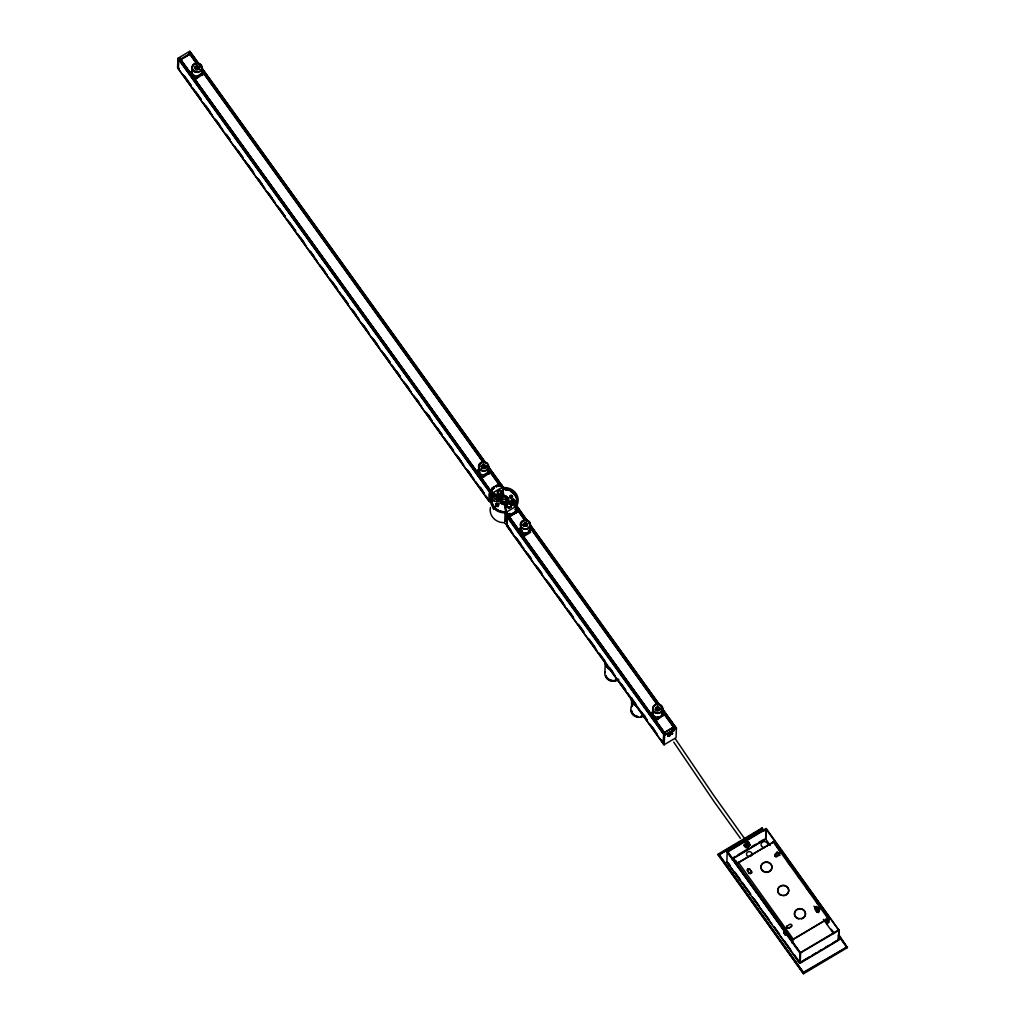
<?xml version="1.0" encoding="UTF-8"?>
<svg xmlns="http://www.w3.org/2000/svg" width="1025" height="1025" viewBox="0 0 1025 1025"><rect width="100%" height="100%" fill="white"/><g stroke="black" fill="none" stroke-linecap="round" stroke-linejoin="round"><path stroke-width="1.5" d="M502.032 492.743L502.007 494.396L499.79 495.562L497.573 494.383L497.599 493.422M633.924 702.471L633.937 701.779L632.476 702.65L632.271 701.087M509.989 506.978A1.512 1.371 0.9 0 1 507.849 506.939C500.917 494.486 508.759 519.355 505.645 521.072M177.543 67.906L177.966 58.297L189.779 51.25M180.118 58.745L491.103 491.475M189.138 53.172L196.736 63.755M191.457 72.16L192.226 70.981A5.125 4.677 2.3 0 0 197.108 77.772L194.058 79.591M197.108 77.772L197.172 76.132L201.464 73.582L201.4 75.222L202.143 74.774A2.768 2.524 2.3 0 0 202.937 71.276M194.02 80.322L202.143 74.774M478.06 470.949L478.893 468.13M480.648 478.38L483.71 476.561L483.774 474.921L488.067 472.358L488.002 473.998L488.746 473.563A2.768 2.524 2.3 0 0 489.937 470.975M480.623 479.111L488.746 473.563M179.132 68.227L178.324 68.701L178.555 59.36L178.248 68.79L489.232 501.52C490.949 501.468 488.079 495.792 489.617 492.167L177.914 58.515M489.297 501.597L489.707 492.102L490.975 491.282L179.99 58.566M489.924 501.11L489.95 500.456M489.732 492.41L491.347 491.103L490.629 490.706L490.565 491.603L492.333 494.127L492.679 492.91L490.949 490.45L492.525 489.438L490.603 490.821L492.372 493.345L500.751 497.894C492.679 497.215 487.106 487.221 500.751 497.894M491.18 501.02L491.436 494.768L489.668 492.243M492.628 495.459L492.718 493.204L493.397 494.114A12.736 11.634 2.3 0 0 493.704 506.491A12.736 11.634 2.3 0 0 506.03 511.693L506.619 516.19L507.823 516.421M493.397 494.114L493.345 495.472A12.736 11.634 2.3 0 0 492.167 497.843M497.561 492.051L497.586 491.334L497.573 494.383M499.098 486.401L500.828 484.722L502.698 487.195L503.749 496.331M499.79 495.562L500.93 494.191M499.777 490.885L499.803 490.181L502.019 491.552M500.687 484.722L502.66 487.977L503.416 487.567L501.507 485.056M500.917 490.68L502.019 491.347L502.007 494.396M503.467 496.664L501.058 492.5L503.467 496.664A4.433 4.049 2.3 0 1 505.21 496.651M504.838 503.583L505.991 512.718M505.21 503.39L505.492 504.774M507.17 503.787L508.131 503.262A2.217 2.024 2.3 0 1 511.155 505.428L511.155 507.132L508.938 508.285L506.722 507.119L506.747 505.607M506.722 507.119L506.991 503.903M509.566 513.986L508.31 514.563L510.706 514.512L509.899 513.615L507.08 516.293L506.709 525.646L664.098 744.714L676.013 737.744L676.436 728.134L662.663 709.069M518.15 509.515L516.331 506.171L518.061 509.528L516.331 506.171L507.939 501.738L508.041 503.262M507.939 501.738L513.73 505.645M507.631 517.266L507.67 516.267M505.274 503.442L506.004 512.321L507.836 515.613L506.004 512.321L516.331 506.171M508.823 515.191L507.99 515.639L508.016 514.883M508.49 515.652L665.199 733.708L508.362 515.46M508.912 503.621L508.951 502.903L511.167 504.082L511.155 507.132M508.938 508.285L511.18 506.414M509.617 516.293L517.907 511.347M510.424 515.716L510.822 514.588L517.138 511.001L509.617 516.446L517.907 511.501L517.292 511.718M511.142 504.787L511.167 504.082M512.282 501.686L512.052 503.288L512.282 501.686L513.192 501.417L513.871 502.75M512.09 502.545L512.769 503.877L513.679 503.608L513.909 501.994M513.679 503.608L513.717 502.852L512.808 503.121M515.831 508.502L515.716 511.219L513.935 513.089M516.049 513.32L516.241 508.541M516.997 511.219L517.189 506.529L527.273 520.879M517.51 510.078L524.172 519.355M519.829 529.067L519.854 528.336M522.43 536.498L525.479 534.678L525.543 533.038M523.749 536.434L530.489 532.411L529.835 530.476M604.878 672.797L605.314 661.945M652.989 710.376L652.156 713.182A2.768 2.524 2.3 0 0 651.272 714.041M655.769 720.011L657.807 718.794L657.871 717.154M663.623 712.298A2.768 2.524 2.3 0 1 662.842 715.796L662.099 716.244L662.163 714.604M662.842 715.796L656.064 720.549M664.392 734.323L663.957 744.727L506.619 525.697L506.927 516.254L505.069 513.743L504.697 523.122L508.246 526.184M664.2 744.778L664.572 735.386L676.385 728.352M672.144 732.068L671.029 733.913A2.819 0.935 -35.7 0 1 670.619 734.259M673.053 727.455L664.841 732.337L673.143 727.391L673.925 728.365L675.654 727.34M839.103 935.12L847.419 947.6L803.498 973.75L718.128 854.965L718.166 854.107L762.087 827.957L763.945 830.532M718.935 854.248L803.664 972.827L718.909 854.888L761.934 828.648L763.792 831.237M750.569 894.351L726.866 862.076L727.173 851.724L766.213 828.482L839.039 930.316L800.012 953.224L727.263 852.095L800.589 953.212L800.153 963.218L838.642 940.258L839.129 929.662L838.565 940.309M792.017 943.013L792.133 940.079L737.257 863.716L738.436 862.461L774.195 841.551L829.135 918.054L828.956 922.462L827.124 919.912M747.597 870.968L747.609 870.635A1.384 1.268 2.3 0 1 748.007 868.88A1.384 1.268 2.3 0 1 749.916 869.251L751.428 871.711A1.384 1.268 2.3 0 1 751.043 873.467A1.384 1.268 2.3 0 1 749.121 873.095L747.597 870.968A1.384 1.268 2.3 0 1 747.994 869.226A1.384 1.268 2.3 0 1 749.903 869.597L751.428 871.711M749.121 873.095L747.609 870.635M762.087 827.957L761.908 829.289L718.909 854.888M765.79 828.546L765.688 839.142L732.798 858.732M766.072 829.11L838.514 929.918L800.32 952.648L727.878 851.852L766.072 829.11L765.688 839.142M773.106 842.153L774.234 841.589L738.423 862.794M775.079 856.362A1.384 1.268 2.3 0 1 775.336 854.453L777.668 852.736A1.384 1.268 2.3 0 1 779.577 853.108A1.384 1.268 2.3 0 1 779.192 854.863L779.179 855.196M779.192 854.863L776.86 856.567A1.384 1.268 2.3 0 1 775.413 856.605M777.668 852.736L775.336 854.453M785.663 934.095C781.575 928.061 786.611 939.63 785.252 932.955M791.479 924.781A1.384 1.268 2.3 0 1 791.082 926.523L788.75 928.24L791.069 926.869A1.384 1.268 2.3 0 0 791.467 925.114L791.479 924.781A1.384 1.268 2.3 0 0 789.558 924.409L787.226 926.126A1.384 1.268 2.3 0 0 787.123 928.163M792.709 942.603L792.837 939.669M799.82 953.071L799.859 963.244L773.824 926.715M803.498 973.75L718.166 854.107M818.86 911.673A1.384 1.268 2.3 0 0 818.808 910.341L817.297 907.881A1.384 1.268 2.3 0 0 815.375 907.509A1.384 1.268 2.3 0 0 814.99 909.265L816.502 911.725A1.384 1.268 2.3 0 0 818.411 912.096M838.117 939.81L838.283 935.569L846.663 947.215L803.69 972.187M634.36 705.008L633.898 703.598L633.796 704.495L635.269 703.624M633.322 703.957L632.912 702.368M605.942 664.597L606.018 663.713L606.057 665.212L607.466 664.379M631.861 700.652L632.041 700.318M606.275 665.917L606.352 665.02L606.608 665.622M515.062 506.363L516.318 506.568M512.359 497.599L511.27 496.318L510.091 497.65M501.545 485.056L500.892 485.504M518.868 509.592C516.818 508.708 517.215 511.782 516.177 509.873M783.869 932.302L785.701 935.146L783.92 932.148L785.15 933.378M792.133 940.079L829.135 918.054M515.806 510.514L514.729 512.474A13.85 12.646 2.3 0 1 513.64 513.512M673.54 731.197L673.976 730.005M748.288 845.266L749.237 845.01L749.198 845.83M673.502 731.222L673.066 729.877L674.937 728.762M785.086 934.326L784.215 933.198L785.675 934.915L784.714 932.75L784.855 933.532M838.706 939.694L799.513 963.09L726.866 862.038M517.779 508.925L516.562 510.578L517.779 508.925L516.562 510.578L517.779 508.925L517.189 510.207L518.061 508.9L517.279 510.194L518.214 509.643M671.465 734.297C672.426 731.888 667.07 736.053 669.902 735.463M668.326 736.129L669.709 734.887L667.736 736.257L667.775 735.54M489.373 501.456L178.376 68.778M671.695 733.208L671.926 732.875A2.819 0.935 -35.7 0 0 672.118 732.337M785.65 934.954L785.778 934.339M507.298 516.331L508.72 515.293L507.798 515.844M747.007 846.125L746.7 847.316L748.929 845.92M749.108 845.715L747.942 846.893M667.723 736.245L669.709 734.887M507.862 514.832L509.963 513.41L510.77 514.46L516.728 510.911L515.998 509.822L518.099 508.746M671.067 734.489L672.784 733.4M179.272 59.924L189.792 53.774M491.334 489.617L490.706 490.142L494.268 488.028M510.271 515.882L509.617 516.446L517.215 511.757M489.732 492.026L178.722 59.322L180.438 58.182L181.207 59.194L189.753 54.184M180.041 58.848L490.027 490.322M189.215 53.069L196.608 63.576M489.847 501.212L486.055 496.062M507.208 525.415L512.769 533.231M676.295 728.147L664.482 735.181L663.803 734.284L665.635 733.298L664.943 732.273M489.745 492.141L491.577 494.614L492.243 494.229L490.475 491.705L492.705 489.399L491.987 488.323L497.881 484.735L499.008 485.043L496.638 486.606M738.436 862.461L737.257 863.716L738.436 862.461L793.299 939.169L827.982 918.515L773.119 841.82M178.734 59.309L178.055 58.361M506.747 504.864L507.849 503.403M497.599 492.666L497.599 493.678L499.828 494.844L502.032 493.691M499.188 503.544L495.869 505.53A3.318 3.037 2.3 0 0 495.357 505.902M181.297 59.386L189.497 54.492M194.442 68.073L196.595 66.792L196.531 68.432A5.125 4.677 2.3 0 1 199.58 69.188M195.506 69.751L198.197 68.15M481.045 466.849L483.185 465.568L483.121 467.208A5.125 4.677 2.3 0 1 486.183 467.964M482.109 468.54L484.799 466.926M500.277 485.748L501.494 485.017L488.425 466.823M489.438 501.584L490.193 501.135M516.395 506.939L517.048 506.542L518.817 509.118M518.881 509.194L517.625 509.938L524.979 520.469M509.207 516.305L518.317 510.886M520.662 526.248L524.967 523.698L524.89 525.338A5.125 4.677 2.3 0 1 526.991 525.646M608.44 666.288L606.903 667.198L606.992 666.314L607.453 666.942M655.142 709.095L657.281 707.814L657.217 709.454A5.125 4.677 2.3 0 1 660.023 710.069M656.192 710.773L658.896 709.172M671.785 730.172L674.348 728.647M663.47 743.74L661.087 739.602M718.128 854.965L762.049 828.815M732.503 858.079L735.245 856.452M737.987 854.812L748.942 848.29M751.684 846.65L755.797 844.203M758.538 842.576L764.022 839.308M732.939 858.502L765.675 839.014L770.313 845.471M785.073 933.583L785.227 934.352L784.612 932.981M799.923 962.552L809.468 956.863M812.197 955.249L816.284 952.802M819.013 951.187L821.743 949.56M825.842 947.126L828.559 945.498M832.659 943.064L836.746 940.63M803.536 972.892L847.457 946.741M496.472 486.657L499.008 485.197L496.51 486.606M507.99 515.639L509.451 514.819M494.024 488.015L491.526 489.412L491.923 488.284L497.945 484.774L498.739 485.812L500.495 484.761L502.75 487.964L502.314 487.259L492.679 492.91M490.565 491.539L491.347 491.09L490.629 490.706M490.937 490.386L492.192 489.809L492.154 490.539L490.937 490.386L491.436 491.001M747.673 846.842L746.61 846.957M508.951 502.903L508.131 503.262A2.217 2.024 2.3 0 0 507.618 506.76A2.217 2.024 2.3 0 0 511.155 505.428M505.581 499.752L504.812 499.598M748.827 845.061L748.57 845.138A2.768 0.922 -35.7 0 1 747.878 845.753M511.693 498.355L510.245 497.958M506.722 516.626L664.341 735.335M784.842 932.378L785.983 934.134M515.959 506.235L507.747 501.866M497.599 493.678L499.828 494.844M506.747 506.401L508.964 507.58M496.613 506.465C500.418 507.58 496.792 502.212 496.228 505.914M784.573 933.532L785.252 933.98M748.519 842.806L750.044 844.92M745.892 847.406L744.368 845.279A2.498 0.833 -35.7 0 1 744.393 845.113M785.265 932.686L785.932 933.403M180.362 58.387L181.066 59.348M501.699 485.094L503.557 487.554M506.401 512L508.221 514.46M507.734 515.716L505.876 513.205L505.21 513.589L663.841 734.246M744.368 838.283L713.823 795.567L675.334 738.807M740.434 838.348L714.271 801.896L673.72 742.113M777.27 847.278L780.063 851.16M787.507 861.512L790.301 865.395M797.745 875.76L799.603 878.348M806.111 887.407L810.762 893.877M816.348 901.641L820.999 908.112M826.573 915.876L828.431 918.464L828.264 922.872L825.509 919.053M838.309 934.928L847.419 947.6M817.976 907.189L819.808 909.739M777.104 851.698L779.897 855.58M816.361 906.331L819.116 910.149M815.464 907.253L817.335 909.841M825.702 921.488L827.559 924.076M831.288 929.252L834.081 933.134M775.887 853.223L777.744 855.811M813.965 906.215L818.603 912.673M823.37 919.399L833.607 933.647M485.76 462.916L189.881 51.327M488.553 466.811L501.635 485.004M519.009 509.182L527.414 520.867M529.272 523.467L659.869 705.174M199.849 65.293L190.509 52.301L188.715 53.249L189.548 54.287L188.907 53.313M201.72 67.893L485.619 462.928M529.143 523.48L659.728 705.187M662.534 709.082L675.59 727.263M192.738 56.926L196.467 62.128M203.014 71.225L206.743 76.427M208.613 79.028L211.419 82.922M213.29 85.523L217.018 90.712M221.695 97.221L227.294 105.011M231.957 111.507L240.362 123.205M245.039 129.701L250.638 137.504M255.315 144L259.043 149.189M265.577 158.286L269.319 163.487M273.983 169.983L279.594 177.786M287.064 188.177L292.663 195.98M297.34 202.476L302.939 210.266M307.603 216.762L311.344 221.964M317.878 231.061L321.619 236.263M326.283 242.758L334.688 254.456M339.365 260.952L344.964 268.742M349.64 275.238L358.045 286.936M359.903 289.537L363.644 294.739M370.179 303.836L373.92 309.025M378.584 315.521L386.989 327.218M391.665 333.714L397.264 341.517M401.928 348.013L405.669 353.215M412.204 362.312L415.945 367.501M422.479 376.598L429.014 385.695M433.69 392.191L439.289 399.993M443.953 406.489L452.358 418.187M454.229 420.788L457.97 425.977M464.504 435.074L468.246 440.276M472.909 446.772L481.314 458.47M496.254 479.264L499.995 484.453M520.175 512.538L523.903 517.727M533.231 530.707L538.83 538.497M543.493 544.98L550.028 554.064M556.549 563.161L560.278 568.35M564.019 573.539L570.541 582.623M575.204 589.119L580.803 596.896M585.467 603.392L591.066 611.182M595.73 617.665L602.264 626.749M605.993 631.951L609.721 637.14M616.256 646.224L622.777 655.308M627.441 661.804L633.04 669.581M637.704 676.077L644.238 685.161M647.967 690.35L651.695 695.552M662.893 711.119L664.764 713.72M666.622 716.308L675.027 727.993M515.908 507.08L515.268 506.183A12.736 11.634 2.3 0 0 514.973 493.819A12.736 11.634 2.3 0 0 502.647 488.618L502.007 487.721A13.85 12.646 2.3 0 1 515.895 493.294A13.85 12.646 2.3 0 1 515.947 507.144M201.425 69.918L483.326 462.506M488.131 468.861L500.136 485.901M529.784 526.799L657.435 704.777M662.24 711.119L674.732 728.519M202.207 71.571L483.454 462.698M488.912 470.513L500.123 486.106M529.63 527.158L657.563 704.969M663.021 712.772L674.348 728.327M498.47 495.011L500.597 497.945M497.125 499.931L498.547 501.917M509.271 517.1L549.387 572.911M551.258 575.512L559.65 587.197M561.521 589.785L665.058 733.862M507.132 514.768L508.246 516.331A13.85 12.646 2.3 0 0 511.129 515.203M652.233 717.116L653.912 719.447M450.129 436.214L451.999 438.815M428.424 414.997L430.282 417.598M480.712 487.772L482.583 490.373M184.538 76.183L191.086 85.28M195.749 91.776L201.348 99.566M206.025 106.062L209.753 111.264M216.301 120.361L220.029 125.562M226.563 134.659L230.305 139.848M237.774 150.252L243.373 158.042M248.05 164.538L253.649 172.341M258.326 178.837L262.054 184.039M268.588 193.136L272.33 198.325M279.799 208.728L285.398 216.518M290.075 223.014L295.674 230.817M300.351 237.313L304.079 242.515M310.613 251.612L314.355 256.801M321.824 267.205L324.63 271.1M332.1 281.491L337.699 289.293M342.376 295.789L347.975 303.592M352.651 310.088L356.38 315.277M363.849 325.681L366.655 329.576M374.125 339.967L376.931 343.875M384.401 354.266L390 362.068M396.534 371.165L400.275 376.354M405.874 384.157L408.68 388.052M416.15 398.443L418.956 402.351M426.426 412.742L432.025 420.545M437.637 428.335L442.3 434.831M448.835 443.928L453.511 450.423M458.175 456.919L460.981 460.827M468.451 471.218L471.257 475.113M479.662 486.811L484.325 493.307M507.311 525.287L511.039 530.476M516.638 538.266L521.302 544.762M527.837 553.846L531.565 559.035M538.087 568.119L541.828 573.308M548.349 582.392L553.013 588.888M558.612 596.678L563.276 603.161M568.875 610.951L573.539 617.447M579.138 625.224L583.802 631.72M589.401 639.51L595 647.3M599.663 653.783L605.25 661.573M609.926 668.069L612.719 671.952M621.112 683.637L625.775 690.132M631.374 697.923L636.038 704.406M641.637 712.196L647.236 719.986M651.9 726.469L654.693 730.364M662.163 740.755L664.021 743.343M183.462 75.03L190.932 85.421M192.802 88.022L201.207 99.72M204.013 103.615L212.418 115.312M215.224 119.208L222.694 129.611M225.487 133.506L230.164 140.002M234.828 146.498L243.233 158.196M245.103 160.797L253.508 172.495M257.249 177.684L264.719 188.088M267.512 191.983L274.995 202.373M277.788 206.281L285.257 216.672M287.128 219.273L295.533 230.971M297.404 233.572L305.809 245.257M309.55 250.459L317.02 260.85M319.813 264.757L327.282 275.148M330.088 279.043L337.558 289.447M339.429 292.048L347.834 303.733M351.575 308.935L359.045 319.326M361.838 323.234L369.32 333.625M372.113 337.52L379.583 347.923M381.454 350.524L389.859 362.209M391.729 364.81L400.134 376.508M403.863 381.71L411.345 392.101M414.138 395.996L421.608 406.4M425.349 411.589L431.884 420.686M433.754 423.287L442.159 434.984M444.03 437.585L453.37 450.577M456.163 454.472L463.633 464.876M467.374 470.065L473.909 479.162M475.779 481.763L484.184 493.461M515.562 537.126L523.954 548.798M525.825 551.399L531.424 559.189M536.088 565.672L541.687 573.462M546.351 579.958L554.743 591.63M556.613 594.231L565.006 605.916M566.863 608.504L573.398 617.588M578.062 624.084L583.661 631.874M588.324 638.357L596.717 650.042M598.587 652.643L605.109 661.727M608.85 666.916L615.372 676M617.242 678.601L625.634 690.273M627.505 692.874L635.897 704.559M637.768 707.147L647.095 720.127M649.888 724.022L657.358 734.413M728.403 863.05L730.261 865.625M734.912 872.096L740.486 879.847M742.343 882.435L750.697 894.056M754.413 899.233L759.051 905.69M764.624 913.442L769.275 919.912M773.913 926.369L779.487 934.121M784.125 940.578L790.634 949.624M794.349 954.8L798.065 959.964M752.427 896.939L771.966 924.127M498.509 494.012L500.892 497.368L499.252 495.049M503.57 494.934L502.314 487.17L503.442 495.844M502.019 491.347L502.032 492.436M506.747 504.479L506.747 505.158M743.894 845.561A3.049 1.012 -35.7 0 1 744.035 845.1M745.7 843.332A3.049 1.012 -35.7 0 1 746.098 843.05M746.892 842.576A3.049 1.012 -35.7 0 1 748.878 842.217M747.161 846.24A2.768 0.922 -35.7 0 1 744.983 846.137A2.768 0.922 -35.7 0 1 748.404 843.434A2.768 0.922 -35.7 0 1 748.814 844.933M744.611 844.69A2.498 0.833 -35.7 0 1 744.996 844.203M745.841 843.46A2.498 0.833 -35.7 0 1 746.482 843.024M746.802 842.845A2.498 0.833 -35.7 0 1 748.429 842.55M745.277 842.14A2.768 0.922 -35.7 0 1 745.726 841.858M751.44 871.378A1.384 1.268 2.3 0 1 751.056 873.121A1.384 1.268 2.3 0 1 749.134 872.749M776.873 856.234A1.384 1.268 2.3 0 1 774.951 855.862A1.384 1.268 2.3 0 1 775.348 854.107M788.763 927.907A1.384 1.268 2.3 0 1 786.854 927.535A1.384 1.268 2.3 0 1 787.238 925.78M818.821 910.008A1.384 1.268 2.3 0 1 818.424 911.75A1.384 1.268 2.3 0 1 816.515 911.379M779.115 894.043A5.535 5.061 2.3 0 1 779.064 887.278A5.535 5.061 2.3 0 1 786.431 886.561A5.535 5.061 2.3 0 1 788.02 893.185M787.533 893.838A5.535 5.061 2.3 0 1 785.496 895.273M784.676 895.543A5.535 5.061 2.3 0 1 782.946 895.709M781.255 895.376A5.535 5.061 2.3 0 1 779.743 894.582M763.702 871.698A5.535 5.061 2.3 0 1 761.767 864.575A5.535 5.061 2.3 0 1 769.66 863.229A5.535 5.061 2.3 0 1 770.762 870.507M770.172 871.083A5.535 5.061 2.3 0 1 768.724 871.942M767.904 872.211A5.535 5.061 2.3 0 1 764.483 872.044M796.515 917.926A5.535 5.061 2.3 0 1 795.836 910.61A5.535 5.061 2.3 0 1 803.856 910.418A5.535 5.061 2.3 0 1 803.702 917.747M803.023 918.233A5.535 5.061 2.3 0 1 801.447 918.874M798.859 918.938A5.535 5.061 2.3 0 1 797.232 918.374M745.88 846.125A2.768 0.922 -35.7 0 1 744.752 845.292A2.768 0.922 -35.7 0 1 748.007 842.883A2.768 0.922 -35.7 0 1 748.711 844.036M748.698 856.592A2.768 2.524 2.3 0 1 746.636 853.274A2.768 2.524 2.3 0 1 750.492 851.865A2.768 2.524 2.3 0 1 751.556 855.555M750.787 856.234A2.768 2.524 2.3 0 1 750.3 856.464M764.394 847.649A3.318 3.037 2.3 0 1 761.152 843.972A3.318 3.037 2.3 0 1 765.701 841.82A3.318 3.037 2.3 0 1 767.161 846.33M732.363 860.129A3.318 3.037 2.3 0 1 736.373 864.664M745.521 845.612A2.768 0.922 -35.7 0 1 744.188 845.177M744.547 844.562A2.768 0.922 -35.7 0 1 744.842 844.216M745.598 843.524A2.768 0.922 -35.7 0 1 746.033 843.203M746.482 842.909A2.768 0.922 -35.7 0 1 748.596 842.345M487.785 470.988A4.574 4.177 2.3 0 1 487.49 471.577M480.136 472.282A4.574 4.177 2.3 0 1 479.7 471.769M479.111 470.565A4.574 4.177 2.3 0 1 479.239 468.002A4.574 4.177 2.3 0 1 479.136 465.991M480.994 465.991A4.574 4.177 2.3 0 1 485.12 465.593M485.773 465.875A4.574 4.177 2.3 0 1 486.363 466.247M488.092 467.72A4.574 4.177 2.3 0 1 487.195 469.488M480.238 469.642A4.574 4.177 2.3 0 1 479.803 469.13M479.649 464.773A4.574 4.177 2.3 0 1 480.046 464.235M480.533 463.748A4.574 4.177 2.3 0 1 481.109 463.351M482.403 462.826A4.574 4.177 2.3 0 1 484.543 462.775M487.439 464.581A4.574 4.177 2.3 0 1 488.028 465.773M488.425 469.04A5.125 4.677 2.3 0 1 482.852 474.882A5.125 4.677 2.3 0 1 479.034 467.9M481.366 465.978A5.125 4.677 2.3 0 1 486.683 466.606M488.477 471.154A5.125 4.677 2.3 0 1 488.002 473.998M483.71 476.561A5.125 4.677 2.3 0 1 478.829 469.77M477.304 473.704A2.768 2.524 2.3 0 1 477.073 473.319M476.856 472.025A2.768 2.524 2.3 0 1 478.086 470.206M489.95 471.91A2.768 2.524 2.3 0 1 488.72 474.293M201.425 66.997A4.574 4.177 2.3 0 1 201.489 68.944M193.2 70.341A4.574 4.177 2.3 0 1 192.61 69.149M192.546 67.202A4.574 4.177 2.3 0 1 193.046 65.984M193.943 64.972A4.574 4.177 2.3 0 1 194.507 64.575M195.801 64.037A4.574 4.177 2.3 0 1 197.94 63.986M199.273 64.46A4.574 4.177 2.3 0 1 201.182 66.382M201.451 70.277A4.574 4.177 2.3 0 1 201.387 71.583M195.019 66.894A4.574 4.177 2.3 0 1 199.17 67.099M201.553 69.559A5.125 4.677 2.3 0 1 196.787 76.145A5.125 4.677 2.3 0 1 192.29 69.341M196.313 66.804A5.125 4.677 2.3 0 1 199.644 67.547M201.348 70.943A5.125 4.677 2.3 0 1 201.4 75.222M190.343 74.197A2.768 2.524 2.3 0 1 191.483 71.43M203.347 73.121A2.768 2.524 2.3 0 1 202.117 75.504M190.394 73.377A2.768 2.524 2.3 0 1 191.111 72.403M529.553 523.275A4.574 4.177 2.3 0 1 527.273 528.785M521.225 526.671A4.574 4.177 2.3 0 1 522.302 521.879M523.506 521.161A4.574 4.177 2.3 0 1 526.991 521.084M528.234 521.738A4.574 4.177 2.3 0 1 528.759 522.186M529.438 525.915A4.574 4.177 2.3 0 1 529.566 529.105M528.849 530.245A4.574 4.177 2.3 0 1 528.362 530.719M522.43 530.86A4.574 4.177 2.3 0 1 521.904 530.399M521.123 529.31A4.574 4.177 2.3 0 1 520.738 528.042M520.713 527.388A4.574 4.177 2.3 0 1 521.315 525.53A5.125 4.677 2.3 0 0 521.661 531.668A5.125 4.677 2.3 0 0 528.503 532.001A5.125 4.677 2.3 0 0 529.528 525.825M523.391 523.801A4.574 4.177 2.3 0 1 527.542 524.006M524.185 526.35A1.935 1.768 2.3 0 1 523.942 523.788A1.935 1.768 2.3 0 1 526.748 523.724A1.935 1.768 2.3 0 1 526.696 526.286M524.685 523.711A5.125 4.677 2.3 0 1 527.068 524.006M529.464 527.465A5.125 4.677 2.3 0 1 529.771 532.116M525.479 534.678A5.125 4.677 2.3 0 1 520.226 528.798M662.188 709.966A4.574 4.177 2.3 0 1 661.689 711.183M653.553 710.786A4.574 4.177 2.3 0 1 653.438 707.596M654.142 706.468A4.574 4.177 2.3 0 1 654.629 705.994M659.318 705.2A4.574 4.177 2.3 0 1 662.112 708.019M662.086 712.606A4.574 4.177 2.3 0 1 661.573 713.823M653.45 713.426A4.574 4.177 2.3 0 1 653.335 710.235M655.718 707.916A4.574 4.177 2.3 0 1 660.459 708.493M662.624 711.747A5.125 4.677 2.3 0 1 656.282 717A5.125 4.677 2.3 0 1 653.578 709.543M655.462 708.211A5.125 4.677 2.3 0 1 660.779 708.852M657.32 710.825A1.935 1.768 2.3 0 1 656.141 708.057A1.935 1.768 2.3 0 1 659.382 708.211A1.935 1.768 2.3 0 1 657.935 710.85M662.278 712.452A5.125 4.677 2.3 0 1 662.099 716.244M657.807 718.794A5.125 4.677 2.3 0 1 652.925 712.003M650.99 715.027A2.768 2.524 2.3 0 1 652.182 712.452M498.458 492.551A1.525 1.397 3.8 0 1 498.727 492.243M505.44 489.937A12.736 11.634 2.3 0 1 508.233 490.475M510.822 491.577A12.736 11.634 2.3 0 1 516.203 497.509M506.696 512.654A13.85 12.646 2.3 0 1 492.769 507.055A13.85 12.646 2.3 0 1 492.718 493.204M503.852 522.686A13.799 12.595 2.3 0 1 490.424 507.477M511.667 499.726A13.799 12.595 2.3 0 1 514.294 501.866M517.228 506.837A13.799 12.595 2.3 0 1 517.638 508.784M493.614 495.972A13.85 12.646 2.3 0 1 494.703 494.934M513.423 498.714A3.318 3.037 2.3 0 1 512.474 502.916M509.387 497.548A3.318 3.037 2.3 0 1 511.936 497.586M493.653 509.246A11.916 10.878 2.3 0 1 492.782 507.324M492.333 505.299A11.916 10.878 2.3 0 1 492.308 503.224M494.434 508.631A3.318 3.037 2.3 0 1 494.639 506.875M496.856 502.801A1.397 1.281 2.3 0 1 495.485 503.813M496.638 498.829A3.318 3.037 2.3 0 1 496.651 497.65M510.681 503.647A2.768 2.524 2.3 0 1 512.654 499.752A2.768 2.524 2.3 0 1 515.613 503.108A2.768 2.524 2.3 0 1 511.027 504.031M508.016 498.406A4.433 4.049 2.3 0 1 507.132 503.749A4.433 4.049 2.3 0 1 501.199 503.467A4.433 4.049 2.3 0 1 500.853 498.06M501.199 497.702A4.433 4.049 2.3 0 1 502.647 496.843M506.798 497.279A4.433 4.049 2.3 0 1 507.465 497.778M507.785 498.432A4.151 3.792 2.3 0 1 507.119 503.313A4.151 3.792 2.3 0 1 501.725 503.442A4.151 3.792 2.3 0 1 500.713 498.598M501.52 497.676A4.151 3.792 2.3 0 1 502.609 497.023M504.39 489.361A12.326 11.249 2.3 0 1 515.678 505.056M504.236 511.859A12.326 11.249 2.3 0 1 493.409 505.773A12.326 11.249 2.3 0 1 494.114 494.229M500.725 493.358A1.384 1.268 2.3 0 1 500.61 495.229A1.384 1.268 2.3 0 1 498.586 494.934M501.802 501.75A2.498 2.281 2.3 0 1 504.197 499.239A2.498 2.281 2.3 0 1 506.773 501.635M667.826 734.259A2.819 0.935 -35.7 0 1 668.902 733.208M669.812 732.58A2.819 0.935 -35.7 0 1 670.26 732.337M669.927 735.822A2.498 0.833 -35.7 0 1 668.467 735.335A2.498 0.833 -35.7 0 1 671.567 733.054A2.498 0.833 -35.7 0 1 671.811 734.425M515.767 508.541A13.927 12.531 -0.6 0 1 514.857 509.63M510.527 515.344A13.863 12.697 3 0 1 508.438 516.126M616.127 679.972A7.482 6.829 2.3 0 1 614.154 680.472M612.976 680.523A7.482 6.829 2.3 0 1 610.4 680.036M609.606 679.69A7.482 6.829 2.3 0 1 605.98 675.629M616.23 680.203A7.752 7.085 2.3 0 1 614.782 680.626M611.758 680.651A7.752 7.085 2.3 0 1 610.298 680.267M608.952 679.626A7.752 7.085 2.3 0 1 606.031 676.487M611.669 670.222A8.315 7.585 2.3 0 1 605.262 662.534M618.805 679.28A8.315 7.585 2.3 0 1 608.837 680.164A8.315 7.585 2.3 0 1 605.122 671.631M617.281 679.831A7.867 7.175 2.3 0 1 614.411 680.792M612.873 680.869A7.867 7.175 2.3 0 1 605.762 676.167M610.362 669.274A7.752 7.085 2.3 0 1 605.813 662.56M642.303 715.924A7.482 6.829 2.3 0 1 640.651 716.437M637.729 716.475A7.482 6.829 2.3 0 1 635.513 715.757M635.013 715.476A7.482 6.829 2.3 0 1 632.194 712.439M631.887 711.683A7.482 6.829 2.3 0 1 631.643 710.632M642.432 716.155A7.752 7.085 2.3 0 1 640.702 716.68M637.678 716.718A7.752 7.085 2.3 0 1 631.362 710.671M631.477 706.878A7.752 7.085 2.3 0 1 631.784 705.802M637.268 706.212A8.315 7.585 2.3 0 1 631.221 698.012M644.725 715.335A8.315 7.585 2.3 0 1 634.885 716.296A8.315 7.585 2.3 0 1 630.952 707.98M631.477 706.571A8.315 7.585 2.3 0 1 632.297 705.29M643.623 715.629A7.867 7.175 2.3 0 1 640.625 716.808M636.961 716.667A7.867 7.175 2.3 0 1 631.221 710.402M631.31 707.096A7.867 7.175 2.3 0 1 631.964 704.931M636.282 705.328A7.752 7.085 2.3 0 1 631.772 698.063M632.617 703.893A7.752 7.085 2.3 0 1 632.194 703.06M631.887 702.189A7.752 7.085 2.3 0 1 631.746 699.486L631.707 700.382A7.752 7.085 2.3 0 0 631.861 703.099M632.028 706.187A7.752 7.085 2.3 0 1 631.81 701.817M663.7 734.4L663.329 743.753L663.764 734.489M785.611 932.378L786.354 933.519L785.611 932.378M496.241 504.607C497.945 508.631 499.482 501.532 496.241 504.607M510.104 496.343C511.782 500.379 513.41 493.268 510.104 496.343M494.921 498.317L494.729 499.175L496.356 499.482L496.548 498.624L494.921 498.317M500.392 484.748L498.803 485.696L500.392 484.748M675.488 727.904L671.695 730.184L675.488 727.904M494.191 487.823L491.526 489.412L494.242 487.836M671.772 733.81L671.029 733.913L671.683 733.913M509.399 504.121L507.811 501.93L509.451 504.197M747.263 847.521A2.498 0.833 -35.7 0 0 750.018 844.754A2.498 0.833 -35.7 0 0 746.623 846.214A2.498 0.833 -35.7 0 0 747.263 847.521M780.23 894.556A5.535 5.061 2.3 0 0 788.75 890.584A5.535 5.061 2.3 0 0 780.666 885.818A5.535 5.061 2.3 0 0 780.23 894.556M797.002 917.887A5.535 5.061 2.3 0 0 805.522 913.916A5.535 5.061 2.3 0 0 797.437 909.149A5.535 5.061 2.3 0 0 797.002 917.887M763.458 871.224A5.535 5.061 2.3 0 0 771.979 867.252A5.535 5.061 2.3 0 0 763.894 862.473A5.535 5.061 2.3 0 0 763.458 871.224M480.866 470.437A5.125 4.677 2.3 0 0 488.746 466.759A5.125 4.677 2.3 0 0 481.276 462.352A5.125 4.677 2.3 0 0 480.866 470.437M481.02 470.116A4.843 4.42 2.3 0 0 488.477 466.631A4.843 4.42 2.3 0 0 481.404 462.454A4.843 4.42 2.3 0 0 481.02 470.116M482.596 467.887A1.935 1.768 2.3 0 0 485.568 466.503A1.935 1.768 2.3 0 0 482.749 464.825A1.935 1.768 2.3 0 0 482.596 467.887M482.57 468.335A1.935 1.768 2.3 0 0 485.555 466.952A1.935 1.768 2.3 0 0 482.724 465.273A1.935 1.768 2.3 0 0 482.57 468.335M194.276 71.66A5.125 4.677 2.3 0 0 202.156 67.983A5.125 4.677 2.3 0 0 194.673 63.563A5.125 4.677 2.3 0 0 194.276 71.66M194.43 71.327A4.843 4.42 2.3 0 0 201.874 67.855A4.843 4.42 2.3 0 0 194.801 63.678A4.843 4.42 2.3 0 0 194.43 71.327M195.993 69.111A1.935 1.768 2.3 0 0 198.978 67.714A1.935 1.768 2.3 0 0 196.147 66.048A1.935 1.768 2.3 0 0 195.993 69.111M195.98 69.559A1.935 1.768 2.3 0 0 198.953 68.163A1.935 1.768 2.3 0 0 196.121 66.497A1.935 1.768 2.3 0 0 195.98 69.559M524.364 526.004A1.935 1.768 2.3 0 0 527.35 524.621A1.935 1.768 2.3 0 0 524.518 522.942A1.935 1.768 2.3 0 0 524.364 526.004M522.186 527.811A4.843 4.42 2.3 0 0 530.156 525.441A4.843 4.42 2.3 0 0 523.877 520.316A4.843 4.42 2.3 0 0 522.186 527.811M522.648 528.554A5.125 4.677 2.3 0 0 530.514 524.89A5.125 4.677 2.3 0 0 523.045 520.469A5.125 4.677 2.3 0 0 522.648 528.554M654.962 712.683A5.125 4.677 2.3 0 0 662.842 709.005A5.125 4.677 2.3 0 0 655.372 704.585A5.125 4.677 2.3 0 0 654.962 712.683M655.116 712.349A4.843 4.42 2.3 0 0 662.573 708.877A4.843 4.42 2.3 0 0 655.5 704.7A4.843 4.42 2.3 0 0 655.116 712.349M656.692 710.133A1.935 1.768 2.3 0 0 659.664 708.736A1.935 1.768 2.3 0 0 656.833 707.071A1.935 1.768 2.3 0 0 656.692 710.133M498.47 494.037A2.217 2.024 2.3 0 0 502.007 492.705A2.217 2.024 2.3 0 0 498.957 490.565A2.217 2.024 2.3 0 0 498.47 494.037M493.794 500.777A2.768 2.524 2.3 0 0 498.342 499.431A2.768 2.524 2.3 0 0 494.768 496.497A2.768 2.524 2.3 0 0 493.794 500.777M510.335 497.42A1.384 1.268 2.3 0 0 512.602 496.741A1.384 1.268 2.3 0 0 510.809 495.28A1.384 1.268 2.3 0 0 510.335 497.42M496.459 505.671A1.384 1.268 2.3 0 0 498.739 505.005A1.384 1.268 2.3 0 0 496.946 503.531A1.384 1.268 2.3 0 0 496.459 505.671M502.122 502.775A4.151 3.792 2.3 0 0 508.502 499.79A4.151 3.792 2.3 0 0 502.442 496.202A4.151 3.792 2.3 0 0 502.122 502.775M502.276 502.442A3.882 3.536 2.3 0 0 508.233 499.662A3.882 3.536 2.3 0 0 502.57 496.318A3.882 3.536 2.3 0 0 502.276 502.442M502.865 501.609A2.78 2.537 2.3 0 0 507.144 499.611A2.78 2.537 2.3 0 0 503.083 497.215A2.78 2.537 2.3 0 0 502.865 501.609M503.019 501.507A2.498 2.281 2.3 0 0 506.85 499.713A2.498 2.281 2.3 0 0 503.211 497.561A2.498 2.281 2.3 0 0 503.019 501.507"/></g></svg>
